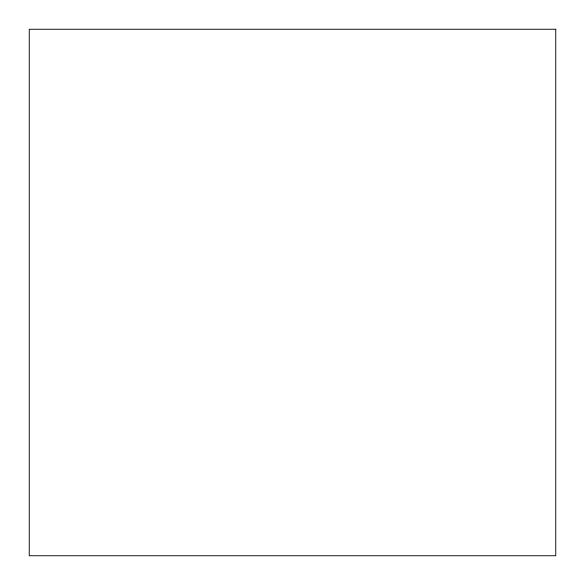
<?xml version="1.0" encoding="UTF-8"?>
<svg xmlns="http://www.w3.org/2000/svg" width="585" height="585" viewBox="0 0 585 585"><rect width="100%" height="100%" fill="white"/><g stroke="black" fill="none" stroke-linecap="round" stroke-linejoin="round"><path stroke-width="0.88" d="M555.75 29.25L29.25 29.25L29.25 555.75L555.75 555.75L555.75 29.25"/></g></svg>
